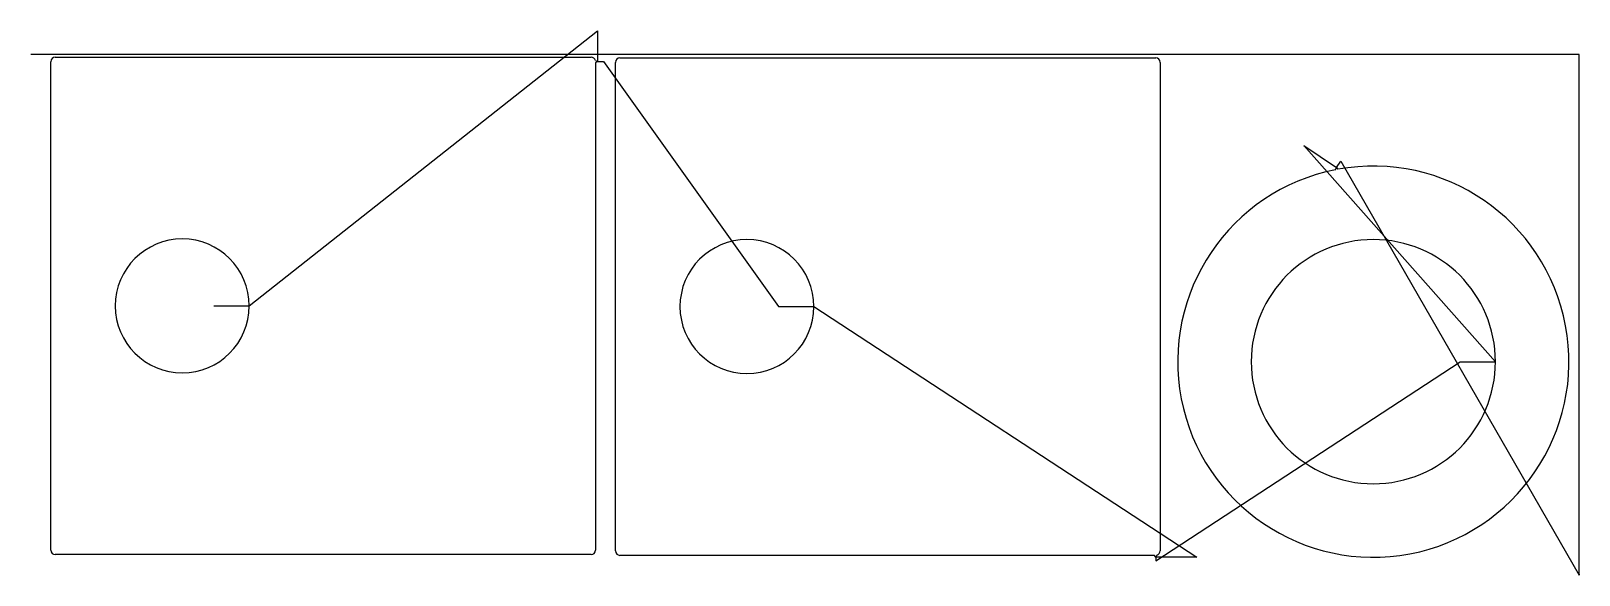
# Model space of a CAD drawing. Header units: metres. Extents: x 661 to 2625, y 0 to 691.
import ezdxf

# ---------------------------------------------------------------- set-up
doc = ezdxf.new("R2010")
doc.units = ezdxf.units.M

msp = doc.modelspace()

# ---------------------------------------------------------------- linework, layer by layer
at = {"layer": 'TOOL_0'}
for p, q in [((937.649, 341.617), (1379.646, 690.619)), ((1379.646, 690.619), (1379.646, 651.777)), ((661.611, 660.919), (660.611, 660.919)), ((2625.347, 660.919), (661.611, 660.919)), ((685.649, 31.617), (685.649, 651.617)), ((691.399, 657.367), (1371.399, 657.367)), ((1376.953, 653.104), (1379.645, 651.777)), ((1379.646, 651.777), (1377.149, 650.111)), ((1377.149, 650.111), (1377.149, 31.617)), ((1379.645, 651.777), (1387.17, 651.825)), ((1387.17, 651.825), (1609.307, 340.767)), ((1402.307, 30.767), (1402.307, 650.767)), ((1408.057, 656.517), (2088.057, 656.517)), ((2093.807, 650.767), (2093.807, 30.767)), ((2625.347, 1.002), (2625.347, 660.919)), ((2519.272, 270.833), (2276.024, 545.374)), ((2276.024, 545.374), (2317.367, 517.254)), ((2316.381, 514.42), (2317.367, 517.254)), ((2317.367, 517.254), (2322.991, 525.523)), ((2317.367, 517.254), (2319.327, 514.98)), ((2322.991, 525.523), (2625.347, 0.002)), ((892.649, 341.617), (937.649, 341.617)), ((1609.307, 340.767), (1654.307, 340.767)), ((1654.307, 340.767), (2140.133, 22.52)), ((2088.217, 17.997), (2474.272, 270.833)), ((2474.272, 270.833), (2519.272, 270.833)), ((1371.399, 25.867), (691.399, 25.867)), ((2086.551, 25.017), (1408.057, 25.017)), ((2088.217, 22.52), (2086.551, 25.017)), ((2089.544, 25.213), (2088.217, 22.521)), ((2088.217, 22.521), (2088.217, 17.997)), ((2140.133, 22.52), (2088.217, 22.52)), ((2625.347, 0.002), (2625.347, 1.002)), ((2625.347, 1.002), (2625.347, 0.002)), ((2625.347, 0.002), (2625.347, 1.002))]:
    msp.add_line(p, q, dxfattribs=at)
for centre, radius, start, end in [((691.399, 651.617), 5.75, 90, 180), ((1371.399, 651.617), 5.75, 14.988547, 90), ((1408.057, 650.767), 5.75, 90, 180), ((2088.057, 650.767), 5.75, 0, 90), ((2364.273, 270.833), 248.25, 101.123131, 280.777583), ((2364.273, 270.833), 248.25, 280.777583, 100.431018), ((852.649, 341.617), 85, 0, 180), ((1569.307, 340.767), 85, 0, 180), ((2364.272, 270.833), 155, 0, 180), ((852.649, 341.617), 85, 180, 0), ((1569.307, 340.767), 85, 180, 0), ((2364.272, 270.833), 155, 180, 0), ((691.399, 31.617), 5.75, 180, 270), ((1371.399, 31.617), 5.75, 270, 0), ((1408.057, 30.767), 5.75, 180, 270), ((2088.057, 30.767), 5.75, 284.988547, 0)]:
    msp.add_arc(centre, radius, start, end, dxfattribs=at)

doc.saveas('drawing.dxf')
